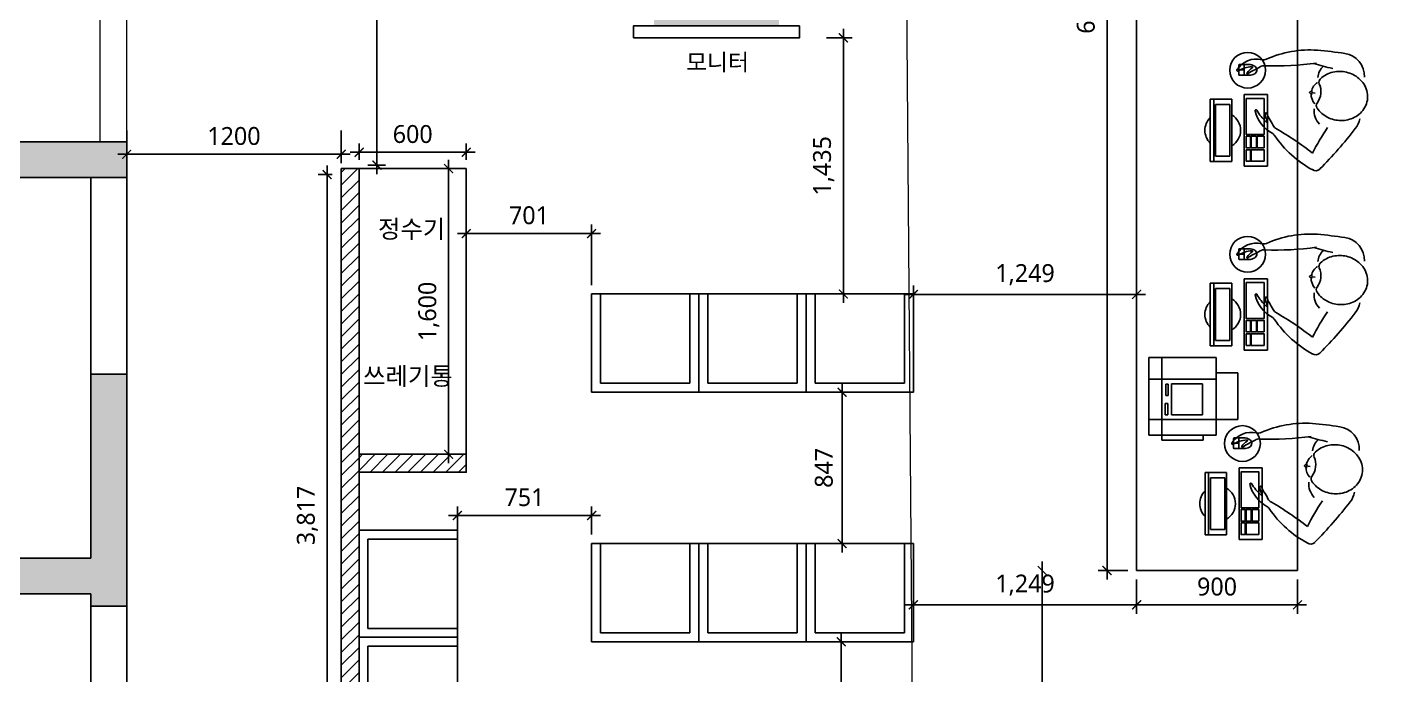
# Model space of a CAD drawing. Header units: metres. Extents: x 11578468 to 47831421, y -58341524 to -14256839.
# Drawn here: x 23869822 to 23877449, y -29114886 to -29111261 of the extents above; entities that cross this region are included whole.
import ezdxf
from ezdxf.enums import TextEntityAlignment as Align

# ---------------------------------------------------------------- set-up
doc = ezdxf.new("R2010")
doc.units = ezdxf.units.M
doc.header["$LTSCALE"] = 50
doc.header["$MEASUREMENT"] = 0
doc.linetypes.add('CEN', pattern=[62, 60, -1, 0, -1])
doc.linetypes.add('DH-HID2', pattern=[1.2, 0.8, -0.4])
doc.layers.get('0').update_dxf_attribs({"linetype": 'CONTINUOUS'})
doc.layers.get('DEFPOINTS').update_dxf_attribs({"linetype": 'CONTINUOUS'})
for name, color, linetype in [('0-ELC TEXT', 7, 'CONTINUOUS'), ('03-TEXT', 3, 'CONTINUOUS'), ('04_FUR', 6, 'CONTINUOUS'), ('3.기호.계단선', 30, 'CONTINUOUS'), ('BLOCK', 1, 'CONTINUOUS'), ('CEN', 250, 'CEN'), ('FU-FURM', 251, 'DH-HID2'), ('wall', 3, 'CONTINUOUS')]:
    doc.layers.add(name, color=color, linetype=linetype)
doc.layers.add('ha', color=8, linetype='CONTINUOUS', lineweight=5)
doc.styles.add('HY 울릉도 L', font='malgun.ttf')
doc.styles.add('맑은 고딕', font='malgun.ttf')
doc.dimstyles.new('사본 50', dxfattribs={"dimscale": 50, "dimtxt": 2, "dimasz": 1, "dimexe": 1, "dimexo": 1, "dimgap": 1, "dimtad": 1, "dimdec": 0, "dimrnd": 0.05, "dimdsep": 46, "dimlunit": 6, "dimtxsty": 'HY 울릉도 L', "dimblk": 'ARCHTICK', "dimcen": 2.5, "dimdle": 1, "dimclrd": 133, "dimclre": 133, "dimclrt": 30, "dimadec": 0, "dimazin": 0, "dimtfac": 1, "dimtdec": 0, "dimtix": 1, "dimtmove": 2, "dimatfit": 3, "dimldrblk": 'ARCHTICK', "dimfxl": 1, "dimlwd": -1, "dimlwe": -1, "dimarcsym": 0})
pattern_1 = [(45, (0, 0), (-35.35533906, 35.35533906), [])]

# ---------------------------------------------------------------- blocks, each defined once
blk = doc.blocks.new('sdagdgds')
at = {"layer": 'ha', "transparency": 33554687}
h = blk.add_hatch(color=256, dxfattribs=at)
h.dxf.hatch_style = 1
h.paths.add_polyline_path([(23725502, -29128457), (23728302, -29128457), (23728302, -29132607), (23728502, -29132607), (23728502, -29128257), (23728302, -29128257), (23725302, -29128257), (23725302, -29132557), (23725502, -29132557)])
h.paths.add_polyline_path([(23728502, -29133657), (23728302, -29133657), (23728302, -29133757), (23725502, -29133757), (23725502, -29133657), (23725302, -29133657), (23725302, -29133757), (23724848.0976572, -29133757), (23724752, -29133757), (23724752, -29136507), (23725152, -29136507), (23725152, -29137657), (23725352, -29137657), (23725352, -29137507), (23727752, -29137507), (23727952, -29137507), (23727952, -29137307), (23725352, -29137307), (23725352, -29136507), (23727052, -29136507), (23727052, -29136707), (23727252, -29136707), (23727252, -29136507), (23727252, -29135757), (23727252, -29135707), (23727052, -29135707), (23727052, -29135757), (23727052, -29136307), (23725352, -29136307), (23724952, -29136307), (23724952, -29133957), (23727052, -29133957), (23727052, -29134507), (23727252, -29134507), (23727252, -29133957), (23728502, -29133957)])
h.paths.add_polyline_path([(23727952, -29138607), (23727752, -29138607), (23727752, -29139637), (23725352, -29139637), (23725352, -29139457), (23725152, -29139457), (23725152, -29140057), (23725352, -29140057), (23725352, -29139837), (23727752, -29139837), (23727752, -29139907), (23727952, -29139907), (23727952, -29139837)])
h.paths.add_polyline_path([(23727952, -29141007), (23727752, -29141007), (23727752, -29142007), (23725352, -29142007), (23725352, -29141857), (23725152, -29141857), (23725152, -29144557), (23725652, -29144557), (23725652, -29144657), (23729552, -29144657), (23729552, -29144457), (23725852, -29144457), (23725852, -29144357), (23725352, -29144357), (23725352, -29142207), (23727952, -29142207)])
h.paths.add_polyline_path([(23731552, -29144307), (23730852, -29144307), (23730852, -29144457), (23730732, -29144457), (23730732, -29144657), (23732052, -29144657), (23732052, -29144457), (23731552, -29144457)])
h.paths.add_polyline_path([(23739502, -29144457), (23736702, -29144457), (23736702, -29144307), (23736002, -29144307), (23736002, -29144457), (23733202, -29144457), (23733202, -29144657), (23739502, -29144657)])
h.paths.add_polyline_path([(23745902, -29143307), (23745702, -29143307), (23745702, -29144457), (23744702, -29144457), (23744702, -29144307), (23744002, -29144307), (23744002, -29144457), (23743102, -29144457), (23743102, -29144657), (23745902, -29144657)])
h.paths.add_polyline_path([(23745902, -29133157), (23745702, -29133157), (23745702, -29139657), (23745902, -29139657)])
h.paths.add_polyline_path([(23745902, -29140857), (23745702, -29140857), (23745702, -29142157), (23745902, -29142157)])
h.paths.add_polyline_path([(23744602, -29136307), (23743902, -29136307), (23743902, -29136657), (23744602, -29136657)])
h.paths.add_polyline_path([(23736702, -29136307), (23736002, -29136307), (23736002, -29136657), (23736702, -29136657)])
h.paths.add_polyline_path([(23731602, -29136307), (23730902, -29136307), (23730902, -29136657), (23731602, -29136657)])
h.paths.add_polyline_path([(23745902, -29130707), (23745702, -29130707), (23745702, -29131957), (23745902, -29131957)])
h.paths.add_polyline_path([(23745902, -29128257), (23743802, -29128257), (23743802, -29128457), (23743802, -29128707), (23744502, -29128707), (23744502, -29128457), (23745702, -29128457), (23745702, -29129607), (23745902, -29129607)])
h.paths.add_polyline_path([(23731602, -29128457), (23731602, -29128257), (23730902, -29128257), (23730902, -29130107), (23731102, -29130107), (23731102, -29128707), (23731602, -29128707)])
h.paths.add_polyline_path([(23736702, -29128257), (23736002, -29128257), (23736002, -29128457), (23736002, -29128707), (23736702, -29128707), (23736702, -29128457)])
at = {"layer": 'CEN'}
for points in [[(23727752, -29138607), (23727952, -29138607), (23727952, -29137507), (23727752, -29137507)], [(23727752, -29141007), (23727952, -29141007), (23727952, -29139907), (23727752, -29139907)]]:
    blk.add_lwpolyline(points, close=True, dxfattribs=at)
at = {"layer": 'wall'}
for p, q in [((23725352, -29137307), (23727952, -29137307)), ((23727952, -29137307), (23727952, -29137507)), ((23725352, -29137507), (23727752, -29137507)), ((23727752, -29137507), (23727952, -29137507)), ((23727752, -29137507), (23727952, -29137507)), ((23727752, -29138607), (23727752, -29139637)), ((23727752, -29138607), (23727952, -29138607)), ((23727952, -29138607), (23727952, -29139837)), ((23727752, -29139637), (23725352, -29139637)), ((23727752, -29139837), (23725352, -29139837)), ((23727752, -29139837), (23727752, -29139907)), ((23727952, -29139837), (23727952, -29139907)), ((23727752, -29139907), (23727952, -29139907))]:
    blk.add_line(p, q, dxfattribs=at)
blk = doc.blocks.new('asgdsagsd')
at = {"layer": 'BLOCK', "color": 8}
for p, q in [((23820726.4, -29162748.5), (23820725.8, -29162748.9)), ((23820727.3, -29162748.1), (23820726.4, -29162748.5)), ((23820728.1, -29162747.7), (23820727.3, -29162748.1)), ((23820728.8, -29162747.4), (23820728.1, -29162747.7)), ((23820729.5, -29162747.1), (23820728.8, -29162747.4)), ((23820730.2, -29162746.8), (23820729.5, -29162747.1)), ((23820730.8, -29162746.6), (23820730.2, -29162746.8)), ((23820731.4, -29162746.3), (23820730.8, -29162746.6)), ((23820732, -29162746.1), (23820731.4, -29162746.3)), ((23820732.6, -29162745.9), (23820732, -29162746.1)), ((23820733.1, -29162745.7), (23820732.6, -29162745.9)), ((23820733.7, -29162745.5), (23820733.1, -29162745.7)), ((23820734.2, -29162745.4), (23820733.7, -29162745.5)), ((23820734.8, -29162745.2), (23820734.2, -29162745.4)), ((23820735.3, -29162745), (23820734.8, -29162745.2)), ((23820735.9, -29162744.9), (23820735.3, -29162745)), ((23820736.4, -29162744.7), (23820735.9, -29162744.9)), ((23820737, -29162744.6), (23820736.4, -29162744.7)), ((23820737.7, -29162744.4), (23820737, -29162744.6)), ((23820738.3, -29162744.2), (23820737.7, -29162744.4)), ((23820739, -29162744.1), (23820738.3, -29162744.2)), ((23820739.8, -29162743.9), (23820739, -29162744.1)), ((23820740.6, -29162743.8), (23820739.8, -29162743.9)), ((23820741.4, -29162743.6), (23820740.6, -29162743.8)), ((23820742.4, -29162743.5), (23820741.4, -29162743.6)), ((23820743.4, -29162743.4), (23820742.4, -29162743.5)), ((23820744.6, -29162743.3), (23820743.4, -29162743.4)), ((23820745.8, -29162743.2), (23820744.6, -29162743.3)), ((23820747.3, -29162743.1), (23820745.8, -29162743.2)), ((23820748.8, -29162743.2), (23820747.3, -29162743.1)), ((23820750.5, -29162743.3), (23820748.8, -29162743.2)), ((23820752.2, -29162743.6), (23820750.5, -29162743.3)), ((23820753.9, -29162744.2), (23820752.2, -29162743.6)), ((23820755.4, -29162745), (23820753.9, -29162744.2)), ((23820756.4, -29162746.2), (23820755.4, -29162745)), ((23820755.8, -29162750.9), (23820755.9, -29162750.6)), ((23820755.9, -29162750.6), (23820756.7, -29162749.1)), ((23820756.9, -29162747.6), (23820756.4, -29162746.2)), ((23820756.7, -29162749.1), (23820756.9, -29162747.6)), ((23820870.2, -29162992.3), (23820868.7, -29162993.2)), ((23820871.8, -29162992.1), (23820870.2, -29162992.3)), ((23820873.4, -29162992.6), (23820871.8, -29162992.1)), ((23820874.7, -29162993.9), (23820873.4, -29162992.6)), ((23820747.3, -29163068.2), (23820741.6, -29163076.3)), ((23820753.6, -29163060.4), (23820747.3, -29163068.2)), ((23820760.4, -29163053), (23820753.6, -29163060.4)), ((23820767.8, -29163046.1), (23820760.4, -29163053)), ((23820775.7, -29163039.6), (23820767.8, -29163046.1)), ((23820784.1, -29163033.7), (23820775.7, -29163039.6)), ((23820785.6, -29163032.7), (23820784.1, -29163033.7)), ((23820862.2, -29163005.8), (23820861.9, -29163006.7)), ((23820861.9, -29163006.7), (23820861.9, -29163006.9)), ((23820862.5, -29163004.7), (23820862.2, -29163005.8)), ((23820862.8, -29163003.6), (23820862.5, -29163004.7)), ((23820863.2, -29163002.4), (23820862.8, -29163003.6)), ((23820863.7, -29163001), (23820863.2, -29163002.4)), ((23820864.3, -29162999.5), (23820863.7, -29163001)), ((23820865.1, -29162997.9), (23820864.3, -29162999.5)), ((23820866.1, -29162996.2), (23820865.1, -29162997.9)), ((23820867.3, -29162994.6), (23820866.1, -29162996.2)), ((23820868.7, -29162993.2), (23820867.3, -29162994.6)), ((23820868.1, -29163023.6), (23820870.6, -29163002.6)), ((23820875.7, -29162995.6), (23820874.7, -29162993.9)), ((23820876.5, -29162997.4), (23820875.7, -29162995.6)), ((23820877, -29162999.3), (23820876.5, -29162997.4)), ((23820877.4, -29163001), (23820877, -29162999.3)), ((23820877.7, -29163002.6), (23820877.4, -29163001)), ((23820877.8, -29163004.1), (23820877.7, -29163002.6)), ((23820878, -29163005.4), (23820877.8, -29163004.1)), ((23820878, -29163006.6), (23820878, -29163005.4)), ((23820878.1, -29163007.6), (23820878, -29163006.6)), ((23820878.1, -29163008.6), (23820878.1, -29163007.6)), ((23820878.1, -29163008.8), (23820878.1, -29163008.6)), ((23820947.5, -29163052.8), (23820946.3, -29163051.6)), ((23820954.3, -29163060.5), (23820947.5, -29163052.8)), ((23820960.5, -29163068.7), (23820954.3, -29163060.5)), ((23820966.1, -29163077.1), (23820960.5, -29163068.7)), ((23820716.8, -29163138.9), (23820715.4, -29163148.4)), ((23820718.7, -29163129.5), (23820716.8, -29163138.9)), ((23820721.2, -29163120.2), (23820718.7, -29163129.5)), ((23820724.2, -29163111.1), (23820721.2, -29163120.2)), ((23820727.7, -29163102.1), (23820724.2, -29163111.1)), ((23820731.8, -29163093.2), (23820727.7, -29163102.1)), ((23820736.4, -29163084.6), (23820731.8, -29163093.2)), ((23820741.6, -29163076.3), (23820736.4, -29163084.6)), ((23820971, -29163085.9), (23820966.1, -29163077.1)), ((23820975.4, -29163094.9), (23820971, -29163085.9)), ((23820979.1, -29163104.1), (23820975.4, -29163094.9)), ((23820982.2, -29163113.4), (23820979.1, -29163104.1)), ((23820984.7, -29163122.9), (23820982.2, -29163113.4)), ((23820986.6, -29163132.4), (23820984.7, -29163122.9)), ((23820988, -29163142), (23820986.6, -29163132.4)), ((23820988.8, -29163151.6), (23820988, -29163142)), ((23820714.6, -29163157.9), (23820714.2, -29163167.5)), ((23820714.2, -29163167.5), (23820714.5, -29163177.1)), ((23820714.5, -29163177.1), (23820715.3, -29163186.7)), ((23820715.4, -29163148.4), (23820714.6, -29163157.9)), ((23820715.3, -29163186.7), (23820716.6, -29163196.3)), ((23820716.6, -29163196.3), (23820718.6, -29163205.8)), ((23820718.6, -29163205.8), (23820721.1, -29163215.3)), ((23820721.1, -29163215.3), (23820724.2, -29163224.6)), ((23820975.6, -29163226.7), (23820979.1, -29163217.7)), ((23820979.1, -29163217.7), (23820982.1, -29163208.5)), ((23820982.1, -29163208.5), (23820984.6, -29163199.2)), ((23820984.6, -29163199.2), (23820986.5, -29163189.8)), ((23820986.5, -29163189.8), (23820987.9, -29163180.3)), ((23820987.9, -29163180.3), (23820988.7, -29163170.8)), ((23820988.7, -29163170.8), (23820989, -29163161.2)), ((23820989, -29163161.2), (23820988.8, -29163151.6)), ((23820724.2, -29163224.6), (23820727.9, -29163233.8)), ((23820727.9, -29163233.8), (23820732.2, -29163242.8)), ((23820732.2, -29163242.8), (23820737.2, -29163251.6)), ((23820737.2, -29163251.6), (23820742.7, -29163260.1)), ((23820742.7, -29163260.1), (23820748.9, -29163268.2)), ((23820748.9, -29163268.2), (23820755.7, -29163275.9)), ((23820755.7, -29163275.9), (23820763.1, -29163283.2)), ((23820763.1, -29163283.2), (23820771.1, -29163289.8)), ((23820771.1, -29163289.8), (23820779.6, -29163295.9)), ((23820779.6, -29163295.9), (23820788.7, -29163301.3)), ((23820910.3, -29163300.4), (23820919.1, -29163295.1)), ((23820919.1, -29163295.1), (23820927.5, -29163289.1)), ((23820927.5, -29163289.1), (23820935.4, -29163282.7)), ((23820935.4, -29163282.7), (23820942.8, -29163275.7)), ((23820942.8, -29163275.7), (23820949.7, -29163268.3)), ((23820949.7, -29163268.3), (23820955.9, -29163260.6)), ((23820955.9, -29163260.6), (23820961.7, -29163252.5)), ((23820961.7, -29163252.5), (23820966.9, -29163244.1)), ((23820966.9, -29163244.1), (23820971.5, -29163235.5)), ((23820971.5, -29163235.5), (23820975.6, -29163226.7)), ((23820788.7, -29163301.3), (23820798.2, -29163306)), ((23820798.2, -29163306), (23820808, -29163309.8)), ((23820808, -29163309.8), (23820818.2, -29163312.9)), ((23820818.2, -29163312.9), (23820828.6, -29163315)), ((23820828.6, -29163315), (23820839.2, -29163316.2)), ((23820839.2, -29163316.2), (23820849.8, -29163316.6)), ((23820849.8, -29163316.6), (23820860.4, -29163316)), ((23820860.4, -29163316), (23820870.9, -29163314.5)), ((23820870.9, -29163314.5), (23820881.2, -29163312.2)), ((23820881.2, -29163312.2), (23820891.2, -29163309)), ((23820891.2, -29163309), (23820900.9, -29163305.1)), ((23820900.9, -29163305.1), (23820910.3, -29163300.4))]:
    blk.add_line(p, q, dxfattribs=at)
for centre, radius, start, end in [((23820996.4, -29162590.7), 5.67, 82.09238, 210.11348), ((23820848, -29162682.2), 168.7, 4.58018, 31.69208), ((23820930.9, -29162694.2), 127.7, 346.18928, 58.73448), ((23820812, -29162873.7), 191.6, 103.22783, 151.36534), ((23820769.3, -29162692.1), 5.11, 294.32708, 103.22828), ((23820978.7, -29162644.9), 3.9, 47.52728, 227.52848), ((23820870.4, -29162734.2), 136.5, 24.97528, 39.28918), ((23820925.6, -29162723), 98.3, 31.84488, 55.42428), ((23821389.4, -29162492.5), 436, 204.97468, 210.77648), ((23821012.3, -29162669.1), 3.84, 211.84478, 3.31598), ((23820709.3, -29162752.1), 3.84, 138.61395, 298.95518), ((23820896.4, -29162916.9), 253.1, 119.57537, 138.6129), ((23820758.8, -29162841.5), 98.3, 109.62355, 118.95513), ((23820799.5, -29162880.3), 136.5, 108.65324, 122.9671), ((23820981.9, -29162737.3), 39.4, 352.63318, 33.43578), ((23822635.6, -29162804.7), 1615.8, 177.78963, 188.01978), ((23821093.2, -29162734.1), 39.4, 166.18921, 204.06958), ((23820508.3, -29162995.4), 601.2, 356.08258, 24.06938), ((23820967.8, -29163293.8), 601.2, 124.03691, 151.85959), ((23819266.1, -29162003.1), 1615.8, 321.53038, 330.15298), ((23820609.2, -29162763), 39.4, 304.03758, 331.36588), ((23820703.4, -29162823.7), 39.4, 114.50579, 155.30855), ((23820488, -29162399.9), 436, 297.16608, 302.96788), ((23820466.1, -29163026.8), 32.8, 144.83322, 224.36278), ((23822272.9, -29161185.7), 2612.4, 225.53668, 232.11768), ((23819946.3, -29164168.9), 1299.7, 55.92618, 63.25368), ((23820767.7, -29163119.1), 102.4, 83.31468, 135.50215), ((23820798.2, -29163052), 23, 52.97748, 123.10188), ((23820864.1, -29163085.8), 85.7, 89.98952, 131.7515), ((23820877.1, -29162947.4), 108, 232.97798, 293.65138), ((23820857.7, -29163085.1), 85.7, 34.87788, 76.63988), ((23820929.6, -29163067.4), 23, 43.52748, 113.65188), ((23820943.8, -29163139.7), 102.4, 43.44828, 83.31468), ((23822276.3, -29163395.3), 1299.7, 162.97812, 167.81871), ((23818505.9, -29162805.6), 2612.4, 351.55178, 354.93008), ((23820963.4, -29163170.6), 128, 267.27298, 351.55188), ((23820747.4, -29163146.6), 128, 232.11768, 259.40108)]:
    blk.add_arc(centre, radius, start, end, dxfattribs=at)
at = {"layer": 'FU-FURM', "color": 8, "linetype": 'Continuous'}
for p, q in [((23820484.2, -29162436.2), (23820834.2, -29162436.2)), ((23820484.2, -29162436.2), (23820484.2, -29162556.2)), ((23820484.2, -29162436.2), (23820484.2, -29162556.2)), ((23820484.2, -29162456.2), (23820834.2, -29162456.2)), ((23820834.2, -29162436.2), (23820834.2, -29162556.2)), ((23820514.2, -29162466.2), (23820804.2, -29162466.2)), ((23820514.2, -29162466.2), (23820514.2, -29162546.2)), ((23820804.2, -29162466.2), (23820804.2, -29162546.2)), ((23820484.2, -29162556.2), (23820834.2, -29162556.2)), ((23820514.2, -29162546.2), (23820804.2, -29162546.2)), ((23820967.3, -29162600.5), (23820967.3, -29162652)), ((23821022.3, -29162595.5), (23820972.3, -29162595.5)), ((23820997.3, -29162595.5), (23820997.3, -29162625.5)), ((23821027.3, -29162600.5), (23821027.3, -29162652)), ((23820459.2, -29162626.2), (23820859.2, -29162626.2)), ((23820459.2, -29162626.2), (23820459.2, -29162756.2)), ((23820859.2, -29162626.2), (23820859.2, -29162756.2)), ((23821027.3, -29162625.5), (23820967.3, -29162625.5)), ((23820459.2, -29162756.2), (23820859.2, -29162756.2))]:
    blk.add_line(p, q, dxfattribs=at)
for points in [[(23820486.2, -29162660.9), (23820551.1, -29162660.9), (23820551.1, -29162637.6), (23820486.2, -29162637.6)], [(23820486.2, -29162737.4), (23820551.1, -29162737.4), (23820551.1, -29162665.9), (23820486.2, -29162665.9)], [(23820561.1, -29162660.9), (23820626, -29162660.9), (23820626, -29162637.6), (23820561.1, -29162637.6)], [(23820561.1, -29162694.2), (23820626, -29162694.2), (23820626, -29162665.9), (23820561.1, -29162665.9)], [(23820636, -29162737.4), (23820837.3, -29162737.4), (23820837.3, -29162637.6), (23820636, -29162637.6)], [(23820561.1, -29162737.4), (23820626, -29162737.4), (23820626, -29162698.9), (23820561.1, -29162698.9)]]:
    blk.add_lwpolyline(points, close=True, dxfattribs=at)
blk.add_circle((23820996, -29162645.3), 100, dxfattribs=at)
for centre, radius, start, end in [((23820659.2, -29162506.2), 100, 44.427, 135.573), ((23820659.2, -29162506.2), 100, 210, 330), ((23820972.3, -29162600.5), 5, 90, 180), ((23821022.3, -29162600.5), 5, 0, 90), ((23821027.1, -29162653.8), 59.8, 178.31355, 211.18555), ((23820997.3, -29162671.8), 25, 211.18555, 328.81445), ((23820967.6, -29162653.8), 59.8, 328.81445, 1.68645)]:
    blk.add_arc(centre, radius, start, end, dxfattribs=at)
blk = doc.blocks.new('_ArchTick')
at = {"color": 0, "linetype": 'ByBlock', "const_width": 0.15}
blk.add_lwpolyline([(-0.5, -0.5), (0.5, 0.5)], dxfattribs=at)
blk = doc.blocks.new('*D1578')
at = {"layer": 'DEFPOINTS', "color": 0, "ltscale": 10, "transparency": 16777216}
for p in [(23876027.7, -29114302.3), (23876927.7, -29114302.3), (23876027.7, -29114494.5)]:
    blk.add_point(p, dxfattribs=at)
at = {"layer": 'wall', "color": 133, "ltscale": 10, "transparency": 16777216}
for p, q in [((23876027.7, -29114352.3), (23876027.7, -29114544.5)), ((23876927.7, -29114352.3), (23876927.7, -29114544.5)), ((23876977.7, -29114494.5), (23875977.7, -29114494.5))]:
    blk.add_line(p, q, dxfattribs=at)
at = {"layer": 'wall', "color": 133, "ltscale": 10, "transparency": 16777216, "xscale": 50, "yscale": 50, "zscale": 50, "rotation": 180}
blk.add_blockref('_ArchTick', (23876027.7, -29114494.5), dxfattribs=at)
at = {"layer": 'wall', "color": 133, "ltscale": 10, "transparency": 16777216, "xscale": 50, "yscale": 50, "zscale": 50}
blk.add_blockref('_ArchTick', (23876927.7, -29114494.5), dxfattribs=at)
at = {"layer": 'wall', "color": 30, "ltscale": 10, "transparency": 16777216, "insert": (23876477.7, -29114392.8), "char_height": 100, "attachment_point": 5, "style": 'HY 울릉도 L'}
blk.add_mtext('900', dxfattribs=at)
blk = doc.blocks.new('*D1579')
at = {"layer": 'DEFPOINTS', "color": 0, "ltscale": 10, "transparency": 16777216}
for p in [(23875862.5, -29107959.7), (23876027.7, -29107959.7), (23876027.7, -29114302.3)]:
    blk.add_point(p, dxfattribs=at)
at = {"layer": 'wall', "color": 133, "ltscale": 10, "transparency": 16777216}
for p, q in [((23875862.5, -29114352.3), (23875862.5, -29107909.7)), ((23875977.7, -29107959.7), (23875812.5, -29107959.7)), ((23875977.7, -29114302.3), (23875812.5, -29114302.3))]:
    blk.add_line(p, q, dxfattribs=at)
at = {"layer": 'wall', "color": 133, "ltscale": 10, "transparency": 16777216, "xscale": 50, "yscale": 50, "zscale": 50}
for p, rotation in [((23875862.5, -29107959.7), 90), ((23875862.5, -29114302.3), 270)]:
    blk.add_blockref('_ArchTick', p, dxfattribs=dict(at, rotation=rotation))
at = {"layer": 'wall', "color": 30, "ltscale": 10, "transparency": 16777216, "insert": (23875752.5, -29111131), "char_height": 100, "attachment_point": 5, "rotation": 90, "style": 'HY 울릉도 L'}
blk.add_mtext('6,343', dxfattribs=at)
blk = doc.blocks.new('*D1597')
at = {"layer": 'DEFPOINTS', "color": 0, "ltscale": 10, "transparency": 16777216}
for p in [(23876027.7, -29114302.3), (23874778.9, -29114426.2), (23874778.9, -29114494.5)]:
    blk.add_point(p, dxfattribs=at)
at = {"layer": 'wall', "color": 133, "ltscale": 10, "transparency": 16777216}
for p, q in [((23876027.7, -29114352.3), (23876027.7, -29114544.5)), ((23874778.9, -29114476.2), (23874778.9, -29114544.5)), ((23876077.7, -29114494.5), (23874728.9, -29114494.5))]:
    blk.add_line(p, q, dxfattribs=at)
at = {"layer": 'wall', "color": 133, "ltscale": 10, "transparency": 16777216, "xscale": 50, "yscale": 50, "zscale": 50, "rotation": 180}
blk.add_blockref('_ArchTick', (23874778.9, -29114494.5), dxfattribs=at)
at = {"layer": 'wall', "color": 133, "ltscale": 10, "transparency": 16777216, "xscale": 50, "yscale": 50, "zscale": 50}
blk.add_blockref('_ArchTick', (23876027.7, -29114494.5), dxfattribs=at)
at = {"layer": 'wall', "color": 30, "ltscale": 10, "transparency": 16777216, "insert": (23875403.3, -29114384.2), "char_height": 100, "attachment_point": 5, "style": 'HY 울릉도 L'}
blk.add_mtext('1,249', dxfattribs=at)
blk = doc.blocks.new('13')
at = {"layer": 'FU-FURM', "color": 8, "ltscale": 30}
for p, q in [((23838748.4, -29105335.8), (23838748.4, -29104785.8)), ((23838748.4, -29104785.8), (23839348.4, -29104785.8)), ((23838748.4, -29104785.8), (23838748.4, -29105335.8)), ((23838798.4, -29105285.8), (23838798.4, -29104785.8)), ((23838798.4, -29104785.8), (23839298.4, -29104785.8)), ((23839298.4, -29104785.8), (23839298.4, -29105285.8)), ((23839348.4, -29104785.8), (23839348.4, -29105335.8)), ((23839348.4, -29104785.8), (23839948.4, -29104785.8)), ((23839398.4, -29105285.8), (23839398.4, -29104785.8)), ((23839398.4, -29104785.8), (23839898.4, -29104785.8)), ((23839898.4, -29104785.8), (23839898.4, -29105285.8)), ((23839948.4, -29104785.8), (23839948.4, -29105335.8)), ((23839948.4, -29104785.8), (23840548.4, -29104785.8)), ((23839998.4, -29105285.8), (23839998.4, -29104785.8)), ((23839998.4, -29104785.8), (23840498.4, -29104785.8)), ((23840498.4, -29104785.8), (23840498.4, -29105285.8)), ((23840548.4, -29104785.8), (23840548.4, -29105335.8)), ((23839298.4, -29105285.8), (23838798.4, -29105285.8)), ((23839898.4, -29105285.8), (23839398.4, -29105285.8)), ((23840498.4, -29105285.8), (23839998.4, -29105285.8)), ((23839348.4, -29105335.8), (23838748.4, -29105335.8)), ((23839948.4, -29105335.8), (23839348.4, -29105335.8)), ((23840548.4, -29105335.8), (23839948.4, -29105335.8))]:
    blk.add_line(p, q, dxfattribs=at)
blk = doc.blocks.new('*D1598')
at = {"layer": 'DEFPOINTS', "color": 0, "ltscale": 10, "transparency": 16777216}
for p in [(23876027.7, -29112756.5), (23874778.9, -29113304.2), (23876027.7, -29113304.2)]:
    blk.add_point(p, dxfattribs=at)
at = {"layer": 'wall', "color": 133, "ltscale": 10, "transparency": 16777216}
for p, q in [((23874778.9, -29113254.2), (23874778.9, -29112706.5)), ((23876027.7, -29113254.2), (23876027.7, -29112706.5)), ((23874728.9, -29112756.5), (23876077.7, -29112756.5))]:
    blk.add_line(p, q, dxfattribs=at)
at = {"layer": 'wall', "color": 133, "ltscale": 10, "transparency": 16777216, "xscale": 50, "yscale": 50, "zscale": 50, "rotation": 180}
blk.add_blockref('_ArchTick', (23874778.9, -29112756.5), dxfattribs=at)
at = {"layer": 'wall', "color": 133, "ltscale": 10, "transparency": 16777216, "xscale": 50, "yscale": 50, "zscale": 50}
blk.add_blockref('_ArchTick', (23876027.7, -29112756.5), dxfattribs=at)
at = {"layer": 'wall', "color": 30, "ltscale": 10, "transparency": 16777216, "insert": (23875403.3, -29112646.2), "char_height": 100, "attachment_point": 5, "style": 'HY 울릉도 L'}
blk.add_mtext('1,249', dxfattribs=at)
blk = doc.blocks.new('*D1625')
at = {"layer": 'DEFPOINTS', "color": 0, "ltscale": 10, "transparency": 16777216}
for p in [(23874242.2, -29111319.7), (23874242.2, -29112754.2), (23874387.1, -29112754.2)]:
    blk.add_point(p, dxfattribs=at)
at = {"layer": 'wall', "color": 133, "ltscale": 10, "transparency": 16777216}
for p, q in [((23874387.1, -29111269.7), (23874387.1, -29112804.2)), ((23874292.2, -29111319.7), (23874437.1, -29111319.7)), ((23874292.2, -29112754.2), (23874437.1, -29112754.2))]:
    blk.add_line(p, q, dxfattribs=at)
at = {"layer": 'wall', "color": 133, "ltscale": 10, "transparency": 16777216, "xscale": 50, "yscale": 50, "zscale": 50}
for p, rotation in [((23874387.1, -29111319.7), 90), ((23874387.1, -29112754.2), 270)]:
    blk.add_blockref('_ArchTick', p, dxfattribs=dict(at, rotation=rotation))
at = {"layer": 'wall', "color": 30, "ltscale": 10, "transparency": 16777216, "insert": (23874276.7, -29112036.9), "char_height": 100, "attachment_point": 5, "rotation": 90, "style": 'HY 울릉도 L'}
blk.add_mtext('1,435', dxfattribs=at)
blk = doc.blocks.new('*D1629')
at = {"layer": 'DEFPOINTS', "color": 0, "ltscale": 10, "transparency": 16777216}
for p in [(23874257.5, -29113304.2), (23874157.5, -29114151.2), (23874380.1, -29114151.2)]:
    blk.add_point(p, dxfattribs=at)
at = {"layer": 'wall', "color": 133, "ltscale": 10, "transparency": 16777216}
for p, q in [((23874380.1, -29113254.2), (23874380.1, -29114201.2)), ((23874307.5, -29113304.2), (23874430.1, -29113304.2)), ((23874207.5, -29114151.2), (23874430.1, -29114151.2))]:
    blk.add_line(p, q, dxfattribs=at)
at = {"layer": 'wall', "color": 133, "ltscale": 10, "transparency": 16777216, "xscale": 50, "yscale": 50, "zscale": 50}
for p, rotation in [((23874380.1, -29113304.2), 90), ((23874380.1, -29114151.2), 270)]:
    blk.add_blockref('_ArchTick', p, dxfattribs=dict(at, rotation=rotation))
at = {"layer": 'wall', "color": 30, "ltscale": 10, "transparency": 16777216, "insert": (23874278.4, -29113727.7), "char_height": 100, "attachment_point": 5, "rotation": 90, "style": 'HY 울릉도 L'}
blk.add_mtext('847', dxfattribs=at)
blk = doc.blocks.new('*D1630')
at = {"layer": 'DEFPOINTS', "color": 0, "ltscale": 10, "transparency": 16777216}
for p in [(23874504.7, -29114701.2), (23874375.2, -29115352.3), (23874453.6, -29115352.3)]:
    blk.add_point(p, dxfattribs=at)
at = {"layer": 'wall', "color": 133, "ltscale": 10, "transparency": 16777216}
for p, q in [((23874454.7, -29114701.2), (23874325.2, -29114701.2)), ((23874375.2, -29114651.2), (23874375.2, -29115402.3)), ((23874403.6, -29115352.3), (23874325.2, -29115352.3))]:
    blk.add_line(p, q, dxfattribs=at)
at = {"layer": 'wall', "color": 133, "ltscale": 10, "transparency": 16777216, "xscale": 50, "yscale": 50, "zscale": 50}
for p, rotation in [((23874375.2, -29114701.2), 90), ((23874375.2, -29115352.3), 270)]:
    blk.add_blockref('_ArchTick', p, dxfattribs=dict(at, rotation=rotation))
at = {"layer": 'wall', "color": 30, "ltscale": 10, "transparency": 16777216, "insert": (23874273.3, -29115026.7), "char_height": 100, "attachment_point": 5, "rotation": 90, "style": 'HY 울릉도 L'}
blk.add_mtext('651', dxfattribs=at)
blk = doc.blocks.new('*D1632')
at = {"layer": 'DEFPOINTS', "color": 0, "ltscale": 10, "transparency": 16777216}
for p in [(23872978.9, -29112416), (23872277.7, -29112552), (23872978.9, -29112754.2)]:
    blk.add_point(p, dxfattribs=at)
at = {"layer": 'wall', "color": 133, "ltscale": 10, "transparency": 16777216}
for p, q in [((23872227.7, -29112416), (23873028.9, -29112416)), ((23872277.7, -29112502), (23872277.7, -29112366)), ((23872978.9, -29112704.2), (23872978.9, -29112366))]:
    blk.add_line(p, q, dxfattribs=at)
at = {"layer": 'wall', "color": 133, "ltscale": 10, "transparency": 16777216, "xscale": 50, "yscale": 50, "zscale": 50, "rotation": 180}
blk.add_blockref('_ArchTick', (23872277.7, -29112416), dxfattribs=at)
at = {"layer": 'wall', "color": 133, "ltscale": 10, "transparency": 16777216, "xscale": 50, "yscale": 50, "zscale": 50}
blk.add_blockref('_ArchTick', (23872978.9, -29112416), dxfattribs=at)
at = {"layer": 'wall', "color": 30, "ltscale": 10, "transparency": 16777216, "insert": (23872628.3, -29112314.1), "char_height": 100, "attachment_point": 5, "style": 'HY 울릉도 L'}
blk.add_mtext('701', dxfattribs=at)
blk = doc.blocks.new('*D1633')
at = {"layer": 'DEFPOINTS', "color": 0, "ltscale": 10, "transparency": 16777216}
for p in [(23872978.9, -29113994.1), (23872227.7, -29114152.3), (23872978.9, -29114151.2)]:
    blk.add_point(p, dxfattribs=at)
at = {"layer": 'wall', "color": 133, "ltscale": 10, "transparency": 16777216}
for p, q in [((23872227.7, -29114102.3), (23872227.7, -29113944.1)), ((23872978.9, -29114101.2), (23872978.9, -29113944.1)), ((23872177.7, -29113994.1), (23873028.9, -29113994.1))]:
    blk.add_line(p, q, dxfattribs=at)
at = {"layer": 'wall', "color": 133, "ltscale": 10, "transparency": 16777216, "xscale": 50, "yscale": 50, "zscale": 50, "rotation": 180}
blk.add_blockref('_ArchTick', (23872227.7, -29113994.1), dxfattribs=at)
at = {"layer": 'wall', "color": 133, "ltscale": 10, "transparency": 16777216, "xscale": 50, "yscale": 50, "zscale": 50}
blk.add_blockref('_ArchTick', (23872978.9, -29113994.1), dxfattribs=at)
at = {"layer": 'wall', "color": 30, "ltscale": 10, "transparency": 16777216, "insert": (23872603.3, -29113892.2), "char_height": 100, "attachment_point": 5, "style": 'HY 울릉도 L'}
blk.add_mtext('751', dxfattribs=at)
blk = doc.blocks.new('*D1634')
at = {"layer": 'DEFPOINTS', "color": 0, "ltscale": 10, "transparency": 16777216}
for p in [(23871578.2, -29112085.8), (23871499.1, -29115902.3), (23871578.2, -29115902.3)]:
    blk.add_point(p, dxfattribs=at)
at = {"layer": 'wall', "color": 133, "ltscale": 10, "transparency": 16777216}
for p, q in [((23871499.1, -29112035.8), (23871499.1, -29115952.3)), ((23871528.2, -29112085.8), (23871449.1, -29112085.8)), ((23871528.2, -29115902.3), (23871449.1, -29115902.3))]:
    blk.add_line(p, q, dxfattribs=at)
at = {"layer": 'wall', "color": 133, "ltscale": 10, "transparency": 16777216, "xscale": 50, "yscale": 50, "zscale": 50}
for p, rotation in [((23871499.1, -29112085.8), 90), ((23871499.1, -29115902.3), 270)]:
    blk.add_blockref('_ArchTick', p, dxfattribs=dict(at, rotation=rotation))
at = {"layer": 'wall', "color": 30, "ltscale": 10, "transparency": 16777216, "insert": (23871388.8, -29113994), "char_height": 100, "attachment_point": 5, "rotation": 90, "style": 'HY 울릉도 L'}
blk.add_mtext('3,817', dxfattribs=at)
blk = doc.blocks.new('*D1635')
at = {"layer": 'DEFPOINTS', "color": 0, "ltscale": 10, "transparency": 16777216}
for p in [(23870377.7, -29111788.7), (23871578.2, -29111788.7), (23871578.2, -29111972.2)]:
    blk.add_point(p, dxfattribs=at)
at = {"layer": 'wall', "color": 133, "ltscale": 10, "transparency": 16777216}
for p, q in [((23870377.7, -29111838.7), (23870377.7, -29112022.2)), ((23871578.2, -29111838.7), (23871578.2, -29112022.2)), ((23870327.7, -29111972.2), (23871628.2, -29111972.2))]:
    blk.add_line(p, q, dxfattribs=at)
at = {"layer": 'wall', "color": 133, "ltscale": 10, "transparency": 16777216, "xscale": 50, "yscale": 50, "zscale": 50, "rotation": 180}
blk.add_blockref('_ArchTick', (23870377.7, -29111972.2), dxfattribs=at)
at = {"layer": 'wall', "color": 133, "ltscale": 10, "transparency": 16777216, "xscale": 50, "yscale": 50, "zscale": 50}
blk.add_blockref('_ArchTick', (23871578.2, -29111972.2), dxfattribs=at)
at = {"layer": 'wall', "color": 30, "ltscale": 10, "transparency": 16777216, "insert": (23870977.9, -29111870.3), "char_height": 100, "attachment_point": 5, "style": 'HY 울릉도 L'}
blk.add_mtext('1200', dxfattribs=at)
blk = doc.blocks.new('*D1654')
at = {"layer": 'DEFPOINTS', "color": 0, "ltscale": 10, "transparency": 16777216}
for p in [(23871900.4, -29109052.3), (23871777.7, -29112033.1), (23871875.4, -29112033.1)]:
    blk.add_point(p, dxfattribs=at)
at = {"layer": 'wall', "color": 133, "ltscale": 10, "transparency": 16777216}
for p, q in [((23871850.4, -29109052.3), (23871727.7, -29109052.3)), ((23871777.7, -29109002.3), (23871777.7, -29112083.1)), ((23871825.4, -29112033.1), (23871727.7, -29112033.1))]:
    blk.add_line(p, q, dxfattribs=at)
at = {"layer": 'wall', "color": 133, "ltscale": 10, "transparency": 16777216, "xscale": 50, "yscale": 50, "zscale": 50}
for p, rotation in [((23871777.7, -29109052.3), 90), ((23871777.7, -29112033.1), 270)]:
    blk.add_blockref('_ArchTick', p, dxfattribs=dict(at, rotation=rotation))
at = {"layer": 'wall', "color": 30, "ltscale": 10, "transparency": 16777216, "insert": (23871667.4, -29110542.7), "char_height": 100, "attachment_point": 5, "rotation": 90, "style": 'HY 울릉도 L'}
blk.add_mtext('2,981', dxfattribs=at)
blk = doc.blocks.new('*D1655')
at = {"layer": 'DEFPOINTS', "color": 0, "ltscale": 10, "transparency": 16777216}
for p in [(23872180, -29112052.3), (23872178.9, -29113651.8), (23872180, -29113651.8)]:
    blk.add_point(p, dxfattribs=at)
at = {"layer": 'wall', "color": 133, "ltscale": 10, "transparency": 16777216}
for p, q in [((23872178.9, -29112002.3), (23872178.9, -29113701.8)), ((23872130, -29112052.3), (23872128.9, -29112052.3)), ((23872130, -29113651.8), (23872128.9, -29113651.8))]:
    blk.add_line(p, q, dxfattribs=at)
at = {"layer": 'wall', "color": 133, "ltscale": 10, "transparency": 16777216, "xscale": 50, "yscale": 50, "zscale": 50}
for p, rotation in [((23872178.9, -29112052.3), 90), ((23872178.9, -29113651.8), 270)]:
    blk.add_blockref('_ArchTick', p, dxfattribs=dict(at, rotation=rotation))
at = {"layer": 'wall', "color": 30, "ltscale": 10, "transparency": 16777216, "insert": (23872068.5, -29112852), "char_height": 100, "attachment_point": 5, "rotation": 90, "style": 'HY 울릉도 L'}
blk.add_mtext('1,600', dxfattribs=at)
blk = doc.blocks.new('*D1656')
at = {"layer": 'DEFPOINTS', "color": 0, "ltscale": 10, "transparency": 16777216}
for p in [(23872277.7, -29111961), (23871678.2, -29112052.3), (23872277.7, -29112052.3)]:
    blk.add_point(p, dxfattribs=at)
at = {"layer": 'wall', "color": 133, "ltscale": 10, "transparency": 16777216}
for p, q in [((23871628.2, -29111961), (23872327.7, -29111961)), ((23871678.2, -29112002.3), (23871678.2, -29111911)), ((23872277.7, -29112002.3), (23872277.7, -29111911))]:
    blk.add_line(p, q, dxfattribs=at)
at = {"layer": 'wall', "color": 133, "ltscale": 10, "transparency": 16777216, "xscale": 50, "yscale": 50, "zscale": 50, "rotation": 180}
blk.add_blockref('_ArchTick', (23871678.2, -29111961), dxfattribs=at)
at = {"layer": 'wall', "color": 133, "ltscale": 10, "transparency": 16777216, "xscale": 50, "yscale": 50, "zscale": 50}
blk.add_blockref('_ArchTick', (23872277.7, -29111961), dxfattribs=at)
at = {"layer": 'wall', "color": 30, "ltscale": 10, "transparency": 16777216, "insert": (23871977.9, -29111859.4), "char_height": 100, "attachment_point": 5, "style": 'HY 울릉도 L'}
blk.add_mtext('600', dxfattribs=at)
blk = doc.blocks.new('*D1606')
at = {"layer": 'DEFPOINTS', "color": 0, "ltscale": 10, "transparency": 16777216}
for p in [(23875499.6, -29114302.3), (23875499.6, -29115902.3), (23875499.6, -29115902.3)]:
    blk.add_point(p, dxfattribs=at)
at = {"layer": 'wall', "color": 133, "ltscale": 10, "transparency": 16777216}
for p, q in [((23875499.6, -29114252.3), (23875499.6, -29115952.3)), ((23875549.6, -29114302.3), (23875549.6, -29114302.3)), ((23875549.6, -29115902.3), (23875549.6, -29115902.3))]:
    blk.add_line(p, q, dxfattribs=at)
at = {"layer": 'wall', "color": 133, "ltscale": 10, "transparency": 16777216, "xscale": 50, "yscale": 50, "zscale": 50}
for p, rotation in [((23875499.6, -29114302.3), 90), ((23875499.6, -29115902.3), 270)]:
    blk.add_blockref('_ArchTick', p, dxfattribs=dict(at, rotation=rotation))
at = {"layer": 'wall', "color": 30, "ltscale": 10, "transparency": 16777216, "insert": (23875389.3, -29115102.3), "char_height": 100, "attachment_point": 5, "rotation": 90, "style": 'HY 울릉도 L'}
blk.add_mtext('1,600', dxfattribs=at)
blk = doc.blocks.new('sdgasgddsg')
at = {"layer": 'FU-FURM', "color": 8, "ltscale": 30}
for p, q in [((23820313, -29163117), (23820913, -29163117)), ((23820314, -29163637), (23820313, -29163117)), ((23820434, -29163637), (23820433, -29163117)), ((23820746, -29163637), (23820745, -29163117)), ((23820914, -29163637), (23820913, -29163117)), ((23820274, -29163217), (23820314, -29163217)), ((23820274, -29163537), (23820274, -29163217)), ((23820314, -29163217), (23820914, -29163217)), ((23820710, -29163290), (23820470, -29163290)), ((23820470, -29163530), (23820470, -29163290)), ((23820710, -29163530), (23820710, -29163290)), ((23820274, -29163537), (23820314, -29163537)), ((23820710, -29163530), (23820470, -29163530)), ((23820314, -29163637), (23820914, -29163637))]:
    blk.add_line(p, q, dxfattribs=at)
for points in [[(23820471, -29163243), (23820559, -29163243), (23820559, -29163263), (23820471, -29163263), (23820471, -29163243)], [(23820620, -29163246), (23820708, -29163246), (23820708, -29163266), (23820620, -29163266), (23820620, -29163246)]]:
    blk.add_lwpolyline(points, dxfattribs=at)
blk.add_lwpolyline([(23820434, -29163637), (23820434, -29163804), (23820795, -29163804), (23820795, -29163637)], close=True, dxfattribs=at)

msp = doc.modelspace()

# ---------------------------------------------------------------- hatches: boundary and pattern name
at = {"layer": 'wall', "ltscale": 10}
h = msp.add_hatch(dxfattribs=at)
h.set_pattern_fill('_USER', color=256, scale=50, angle=45, pattern_type=0)
h.set_pattern_definition(pattern_1)
h.paths.add_polyline_path([(23874779.9, -29115902.3), (23871777.7, -29115902.3), (23871677.7, -29115902.3), (23871677.7, -29115902.3), (23871677.7, -29113751.8), (23871677.7, -29113651.8), (23871677.7, -29113651.8), (23871677.7, -29112052.3), (23871578.2, -29112052.3), (23871578.2, -29115902.3), (23870377.7, -29115902.3), (23870377.7, -29116002.3), (23870677.7, -29116002.3), (23870977.7, -29116002.3), (23871277.7, -29116002.3), (23871577.7, -29116002.3), (23871877.7, -29116002.3), (23872177.7, -29116002.3), (23872477.7, -29116002.3), (23872777.7, -29116002.3), (23873377.7, -29116002.3), (23874780.7, -29116002.3)])
h = msp.add_hatch(dxfattribs=at)
h.set_pattern_fill('_USER', color=256, scale=50, angle=45, pattern_type=0)
h.set_pattern_definition(pattern_1)
h.paths.add_polyline_path([(23872277.7, -29113651.8), (23871678.2, -29113651.8), (23871678.2, -29113751.8), (23872277.7, -29113751.8)])

# ---------------------------------------------------------------- linework, layer by layer
at = {"layer": '04_FUR', "ltscale": 10}
for p, q in [((23876027.7, -29107959.7), (23876027.7, -29114302.3)), ((23876927.7, -29107959.7), (23876927.7, -29114302.3)), ((23876927.7, -29114302.3), (23876027.7, -29114302.3))]:
    msp.add_line(p, q, dxfattribs=at)
for points in [[(23874142.2, -29111252.3), (23874142.2, -29111319.7), (23873213.2, -29111319.7), (23873213.2, -29111252.3)], [(23872277.7, -29112052.3), (23872277.7, -29113651.8), (23871677.7, -29113651.8), (23871677.7, -29112052.3)]]:
    msp.add_lwpolyline(points, close=True, dxfattribs=at)
at = {"layer": 'ha'}
msp.add_line((23874773.5, -29115066.5), (23874705.7, -29106302.3), dxfattribs=at)
msp.add_lwpolyline([(23870227.7, -29111902.3), (23870377.7, -29111902.3), (23870377.7, -29108552.3), (23870227.7, -29108552.3)], close=True, dxfattribs=at)
at = {"layer": 'wall', "ltscale": 10}
for p, q in [((23871577.7, -29112052.3), (23871677.7, -29112052.3)), ((23871578.2, -29112052.3), (23871578.2, -29115902.3)), ((23871677.7, -29112052.3), (23871677.7, -29113651.8)), ((23871678.2, -29112052.3), (23871678.2, -29115902.3)), ((23871677.7, -29113751.8), (23871677.7, -29115902.3))]:
    msp.add_line(p, q, dxfattribs=at)
msp.add_lwpolyline([(23871677.7, -29113751.8), (23872277.7, -29113751.8), (23872277.7, -29113651.8), (23871677.7, -29113651.8)], dxfattribs=at)

# ---------------------------------------------------------------- block references
at = {"layer": '3.기호.계단선'}
msp.add_blockref('sdagdgds', (142425.7, 25404.7), dxfattribs=at)
at = {"layer": '3.기호.계단선', "rotation": 90}
for p in [(-5285996.5, -52932497.4), (-5285996.5, -52933528), (-5286025.4, -52934587.3)]:
    msp.add_blockref('asgdsagsd', p, dxfattribs=at)
at = {"layer": '3.기호.계단선', "xscale": 0.7238551023377122, "yscale": 0.7238551023377122, "zscale": 0.7238551023377122, "rotation": 89.99999999999999}
msp.add_blockref('sdgasgddsg', (2766225.9, -46355999.6), dxfattribs=at)
at = {"layer": 'wall'}
for p in [(34230.5, -7968.3), (34230.5, -9365.3)]:
    msp.add_blockref('13', p, dxfattribs=at)
at = {"layer": 'wall', "rotation": 270}
msp.add_blockref('13', (52977013.5, -5275327.8), dxfattribs=at)

# ---------------------------------------------------------------- texts
at = {"layer": '0-ELC TEXT', "style": '맑은 고딕'}
msp.add_text('모니터', height=93.33, rotation=360, dxfattribs=at).set_placement((23873683.1, -29111456.8), align=Align.MIDDLE_CENTER)
at = {"layer": '03-TEXT', "color": 7, "style": '맑은 고딕'}
for s, p in [('정수기', (23871783.5, -29112340.7)), ('쓰레기통', (23871700.1, -29113163.8))]:
    msp.add_text(s, height=100, dxfattribs=at).set_placement(p, align=Align.TOP_LEFT)

# ---------------------------------------------------------------- dimensions: what is measured, and where the dimension line sits
at = {"layer": 'wall', "ltscale": 10}
for base, p1, p2, picture, middle in [((23875862.5, -29107959.7), (23876027.7, -29114302.3), (23876027.7, -29107959.7), '*D1579', (23875752.5, -29111131)), ((23871777.7, -29112033.1), (23871900.4, -29109052.3), (23871875.4, -29112033.1), '*D1654', (23871667.4, -29110542.7)), ((23874387.0584, -29112754.1702), (23874242.1959, -29111319.6541), (23874242.1959, -29112754.1702), '*D1625', (23874276.7323, -29112036.9121)), ((23871499.149, -29115902.2718), (23871578.1983, -29112085.7552), (23871578.1983, -29115902.2718), '*D1634', (23871388.8229, -29113994.0135)), ((23872178.858, -29113651.8076), (23872180.0201, -29112052.2718), (23872180.0201, -29113651.8076), '*D1655', (23872068.5319, -29112852.0397)), ((23874380.1, -29114151.2), (23874257.5, -29113304.2), (23874157.5, -29114151.2), '*D1629', (23874278.4, -29113727.7)), ((23875499.6, -29115902.3), (23875499.6, -29114302.3), (23875499.6, -29115902.3), '*D1606', (23875389.3, -29115102.3)), ((23874375.2, -29115352.3), (23874504.7, -29114701.2), (23874453.6, -29115352.3), '*D1630', (23874273.3, -29115026.7))]:
    dim = msp.add_linear_dim(base=base, p1=p1, p2=p2, angle=90, dimstyle='사본 50', dxfattribs=at)
    dim.commit()
    dim.dimension.update_dxf_attribs({"geometry": picture, "text_midpoint": middle})
dim = msp.add_linear_dim(base=(23871578.2, -29111972.2), p1=(23870377.7, -29111788.7), p2=(23871578.2, -29111788.7), text='1200', dimstyle='사본 50', dxfattribs=at)
dim.commit()
dim.dimension.update_dxf_attribs({"geometry": '*D1635', "text_midpoint": (23870977.9, -29111870.3)})
for base, p1, p2, picture, middle in [((23872277.6959, -29111961.0333), (23871678.1983, -29112052.2718), (23872277.6959, -29112052.2718), '*D1656', (23871977.9471, -29111859.3689)), ((23872978.9, -29112416), (23872277.7, -29112552), (23872978.9, -29112754.2), '*D1632', (23872628.3, -29112314.1)), ((23876027.7, -29112756.5), (23874778.9, -29113304.2), (23876027.7, -29113304.2), '*D1598', (23875403.3, -29112646.2)), ((23872978.9, -29113994.1), (23872227.7, -29114152.3), (23872978.9, -29114151.2), '*D1633', (23872603.3, -29113892.2)), ((23874778.9, -29114494.5), (23876027.7, -29114302.3), (23874778.9, -29114426.2), '*D1597', (23875403.3, -29114384.2)), ((23876027.7, -29114494.5), (23876927.7, -29114302.3), (23876027.7, -29114302.3), '*D1578', (23876477.7, -29114392.8))]:
    dim = msp.add_linear_dim(base=base, p1=p1, p2=p2, dimstyle='사본 50', dxfattribs=at)
    dim.commit()
    dim.dimension.update_dxf_attribs({"geometry": picture, "text_midpoint": middle})

doc.saveas('drawing.dxf')
